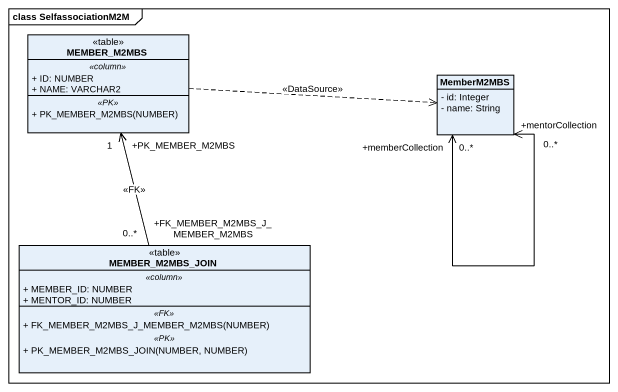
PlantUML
@startuml
mainframe class SelfassociationM2M
hide circle
hide empty members
skinparam classAttributeIconSize 0
class MEMBER_M2MBS <<table>> {
  .. <<column>> ..
  + ID: NUMBER
  + NAME: VARCHAR2
  .. <<PK>> ..
  + PK_MEMBER_M2MBS(NUMBER)
}
class MemberM2MBS {
  - id: Integer
  - name: String
}
class MEMBER_M2MBS_JOIN <<table>> {
  .. <<column>> ..
  + MEMBER_ID: NUMBER
  + MENTOR_ID: NUMBER
  .. <<FK>> ..
  + FK_MEMBER_M2MBS_J_MEMBER_M2MBS(NUMBER)
  .. <<PK>> ..
  + PK_MEMBER_M2MBS_JOIN(NUMBER, NUMBER)
}
MEMBER_M2MBS .right.> MemberM2MBS : <<DataSource>>
MemberM2MBS "+memberCollection\n0..*" <--> "+mentorCollection\n0..*" MemberM2MBS
MEMBER_M2MBS_JOIN "+FK_MEMBER_M2MBS_J_MEMBER_M2MBS\n0..*" -up-> "+PK_MEMBER_M2MBS\n1" MEMBER_M2MBS : <<FK>>
@enduml
